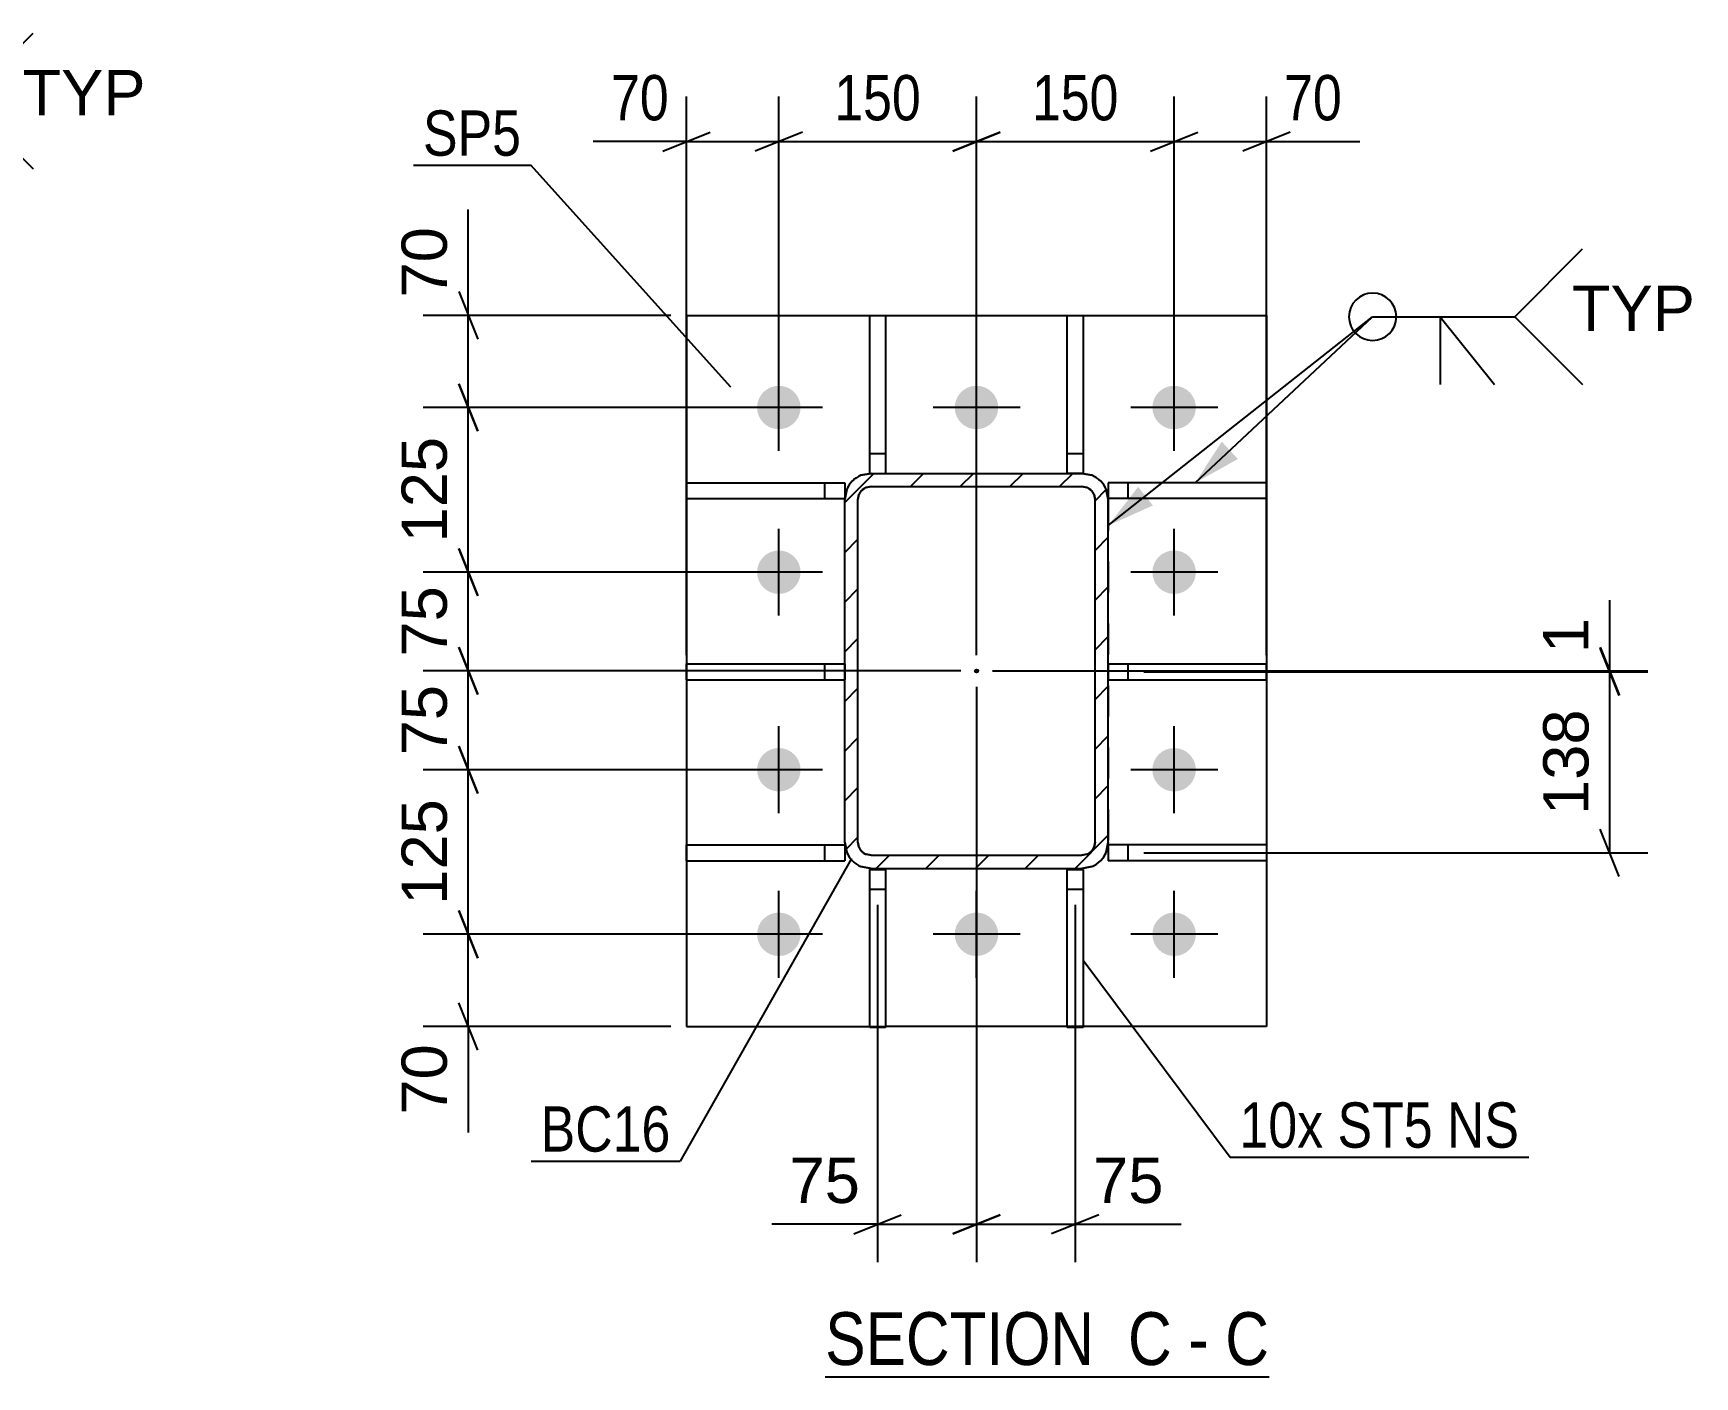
# Model space of a CAD drawing. Header units: millimetres. Extents: x -135 to 706, y -238 to 356.
# Drawn here: x -7.8 to 97.3, y -131.9 to -46.9 of the extents above; entities that cross this region are included whole.
import ezdxf

# ---------------------------------------------------------------- set-up
doc = ezdxf.new("R2010")
doc.units = ezdxf.units.MM
doc.linetypes.add('DXK_LINE_DOT2', pattern=[3.9198, 1.9599, -1.9599])
doc.linetypes.add('DXK_LINE_DOT3', pattern=[5.9187, 2.979, -0.9799, 0.9799, -0.9799])
doc.styles.add('Arial', font='ARIAL.TTF', dxfattribs={"height": 0.2})
doc.styles.add('Arial Narrow', font='ARIALN.TTF', dxfattribs={"height": 0.2})

# ---------------------------------------------------------------- blocks, each defined once
blk = doc.blocks.new('Unknown-284933639-13 - 2512')
at = {"color": 6, "linetype": 'Continuous'}
blk.add_line((42.32, -131.95), (70.39, -131.95), dxfattribs=at)
at = {"color": 0, "linetype": 'Continuous'}
for points in [[(60.42, -131.2), (60.42, -127.7), (42.32, -127.7), (42.32, -131.2)], [(64.24, -131.2), (64.24, -127.7), (61.47, -127.7), (61.47, -131.2)], [(66.57, -131.2), (66.57, -127.7), (65.29, -127.7), (65.29, -131.2)], [(70.39, -131.2), (70.39, -127.7), (67.62, -127.7), (67.62, -131.2)]]:
    blk.add_wipeout(points, dxfattribs=at)
at = {"color": 7, "linetype": 'Continuous', "style": 'Arial Narrow'}
for s, p in [('SECTION ', (42.32, -131.2)), ('C', (61.47, -131.2)), ('C', (67.62, -131.2)), ('-', (65.29, -131.2))]:
    blk.add_text(s, height=3.34, dxfattribs=at).set_placement(p)
blk = doc.blocks.new('Part-284933639-2563 - 2512')
at = {"linetype": 'Continuous'}
h = blk.add_hatch(dxfattribs=at)
h.set_pattern_fill('', scale=0.7, style=0, pattern_type=0)
h.set_pattern_definition([(45, (60.092, -75.814), (-1.57154, 1.57154), [])])
h.paths.add_polyline_path([(60.22, -76.45), (60.09, -75.81), (59.73, -75.27), (59.19, -74.91), (58.55, -74.79), (45.22, -74.79), (44.58, -74.91), (44.04, -75.27), (43.68, -75.81), (43.55, -76.45), (43.55, -98.12), (43.68, -98.76), (44.04, -99.3), (44.58, -99.66), (45.22, -99.79), (58.55, -99.79), (59.19, -99.66), (59.73, -99.3), (60.09, -98.76), (60.22, -98.12)])
h.paths.add_polyline_path([(59.32, -98.44), (59.14, -98.71), (58.87, -98.89), (58.55, -98.95), (45.22, -98.95), (44.9, -98.89), (44.63, -98.71), (44.45, -98.44), (44.39, -98.12), (44.39, -76.45), (44.45, -76.13), (44.63, -75.86), (44.9, -75.68), (45.22, -75.62), (58.55, -75.62), (58.87, -75.68), (59.14, -75.86), (59.32, -76.13), (59.39, -76.45), (59.39, -98.12)])
blk.add_hatch(color=246, dxfattribs=at).paths.add_polyline_path([(51.89, -87.39, -1), (51.89, -87.19, -1)])
at = {"color": 7, "linetype": 'DXK_LINE_DOT2'}
for p, q in [((44.58, -74.91), (45.22, -74.79)), ((45.22, -75.62), (44.9, -75.68)), ((45.22, -74.79), (58.55, -74.79)), ((45.22, -75.62), (58.55, -75.62)), ((58.55, -74.79), (59.19, -74.91)), ((58.87, -75.68), (58.55, -75.62)), ((43.55, -76.45), (43.68, -75.81)), ((43.55, -98.12), (43.55, -76.45)), ((44.45, -76.13), (44.39, -76.45)), ((44.39, -98.12), (44.39, -76.45)), ((59.39, -76.45), (59.32, -76.13)), ((59.39, -98.12), (59.39, -76.45)), ((60.09, -75.81), (60.22, -76.45)), ((60.22, -76.45), (60.22, -98.12)), ((43.68, -98.76), (43.55, -98.12)), ((44.39, -98.12), (44.45, -98.44)), ((59.32, -98.44), (59.39, -98.12)), ((60.22, -98.12), (60.09, -98.76)), ((45.22, -99.79), (44.58, -99.66)), ((44.9, -98.89), (45.22, -98.95)), ((45.22, -98.95), (58.55, -98.95)), ((45.22, -99.79), (58.55, -99.79)), ((58.55, -98.95), (58.87, -98.89)), ((59.19, -99.66), (58.55, -99.79))]:
    blk.add_line(p, q, dxfattribs=at)
at = {"color": 2, "linetype": 'Continuous'}
for p, q in [((45.22, -74.79), (44.58, -74.91)), ((44.9, -75.68), (45.22, -75.62)), ((45.22, -74.79), (58.55, -74.79)), ((45.22, -75.62), (58.55, -75.62)), ((59.19, -74.91), (58.55, -74.79)), ((58.55, -75.62), (58.87, -75.68)), ((43.68, -75.81), (43.55, -76.45)), ((43.55, -98.12), (43.55, -76.45)), ((44.39, -76.45), (44.45, -76.13)), ((44.39, -98.12), (44.39, -76.45)), ((59.32, -76.13), (59.39, -76.45)), ((59.39, -98.12), (59.39, -76.45)), ((60.22, -76.45), (60.09, -75.81)), ((60.22, -98.12), (60.22, -76.45)), ((43.55, -98.12), (43.68, -98.76)), ((44.45, -98.44), (44.39, -98.12)), ((59.39, -98.12), (59.32, -98.44)), ((60.09, -98.76), (60.22, -98.12)), ((44.58, -99.66), (45.22, -99.79)), ((45.22, -98.95), (44.9, -98.89)), ((45.22, -98.95), (58.55, -98.95)), ((45.22, -99.79), (58.55, -99.79)), ((58.87, -98.89), (58.55, -98.95)), ((58.55, -99.79), (59.19, -99.66))]:
    blk.add_line(p, q, dxfattribs=at)
at = {"color": 7, "linetype": 'DXK_LINE_DOT3'}
blk.add_line((51.89, -87.29), (51.89, -87.29), dxfattribs=at)
at = {"color": 246, "linetype": 'DXK_LINE_DOT2'}
blk.add_line((51.89, -87.29), (51.89, -87.29), dxfattribs=at)
at = {"color": 246, "linetype": 'Continuous'}
blk.add_circle((51.89, -87.29), 0.1, dxfattribs=at)
at = {"color": 7, "linetype": 'DXK_LINE_DOT2'}
for centre, radius, start, end in [((45.22, -76.45), 1.67, 112.5, 157.5), ((58.55, -76.45), 1.67, 22.5, 67.5), ((45.22, -76.45), 0.833, 112.5, 157.5), ((58.55, -76.45), 0.833, 22.5, 67.5), ((45.22, -98.12), 1.67, 202.5, 247.5), ((45.22, -98.12), 0.833, 202.5, 247.5), ((58.55, -98.12), 0.833, 292.5, 337.5), ((58.55, -98.12), 1.67, 292.5, 337.5)]:
    blk.add_arc(centre, radius, start, end, dxfattribs=at)
at = {"color": 2, "linetype": 'Continuous'}
for centre, radius, start, end in [((45.22, -76.45), 1.67, 112.5, 157.5), ((58.55, -76.45), 1.67, 22.5, 67.5), ((45.22, -76.45), 0.833, 112.5, 157.5), ((58.55, -76.45), 0.833, 22.5, 67.5), ((45.22, -98.12), 1.67, 202.5, 247.5), ((45.22, -98.12), 0.833, 202.5, 247.5), ((58.55, -98.12), 0.833, 292.5, 337.5), ((58.55, -98.12), 1.67, 292.5, 337.5)]:
    blk.add_arc(centre, radius, start, end, dxfattribs=at)
blk = doc.blocks.new('Part-284933639-2663 - 2512')
at = {"color": 2, "linetype": 'Continuous'}
for p, q in [((33.55, -64.79), (33.55, -109.79)), ((33.55, -64.79), (70.22, -64.79)), ((70.22, -64.79), (70.22, -109.79)), ((33.55, -109.79), (45.13, -109.79)), ((57.63, -109.79), (46.13, -109.79)), ((70.22, -109.79), (58.63, -109.79))]:
    blk.add_line(p, q, dxfattribs=at)
at = {"color": 7, "linetype": 'DXK_LINE_DOT2'}
for p, q in [((45.13, -109.79), (46.13, -109.79)), ((58.63, -109.79), (57.63, -109.79))]:
    blk.add_line(p, q, dxfattribs=at)
blk = doc.blocks.new('Part-284933639-2599 - 2512')
at = {"color": 2, "linetype": 'Continuous'}
for p, q in [((70.22, -75.38), (60.22, -75.38)), ((60.22, -75.38), (60.22, -76.38)), ((70.22, -75.38), (70.22, -76.38)), ((70.22, -76.38), (60.22, -76.38))]:
    blk.add_line(p, q, dxfattribs=at)
at = {"color": 7, "linetype": 'DXK_LINE_DOT2'}
blk.add_line((61.47, -76.38), (61.47, -75.38), dxfattribs=at)
blk = doc.blocks.new('Part-284933639-2594 - 2512')
at = {"color": 2, "linetype": 'Continuous'}
for p, q in [((70.22, -98.3), (60.22, -98.3)), ((60.22, -98.3), (60.22, -99.3)), ((70.22, -98.3), (70.22, -99.3)), ((70.22, -99.3), (60.22, -99.3))]:
    blk.add_line(p, q, dxfattribs=at)
at = {"color": 7, "linetype": 'DXK_LINE_DOT2'}
blk.add_line((61.47, -99.3), (61.47, -98.3), dxfattribs=at)
blk = doc.blocks.new('Part-284933639-2589 - 2512')
at = {"color": 2, "linetype": 'Continuous'}
for p, q in [((60.22, -86.84), (70.22, -86.84)), ((70.22, -87.84), (70.22, -86.84)), ((60.22, -87.84), (70.22, -87.84))]:
    blk.add_line(p, q, dxfattribs=at)
at = {"color": 7, "linetype": 'DXK_LINE_DOT2'}
for p, q in [((60.22, -86.84), (60.22, -86.84)), ((60.22, -86.84), (60.22, -87.84)), ((61.47, -87.84), (61.47, -86.84)), ((60.22, -87.84), (60.22, -87.84))]:
    blk.add_line(p, q, dxfattribs=at)
blk = doc.blocks.new('Bolt-284933639-2600 - 2512')
at = {"linetype": 'Continuous'}
for points in [[(38.01, -70.62, -1), (40.76, -70.62, -1)], [(50.51, -70.62, -1), (53.26, -70.62, -1)], [(63.01, -70.62, -1), (65.76, -70.62, -1)], [(38.01, -81.04, -1), (40.76, -81.04, -1)], [(63.01, -81.04, -1), (65.76, -81.04, -1)], [(38.01, -93.54, -1), (40.76, -93.54, -1)], [(63.01, -93.54, -1), (65.76, -93.54, -1)], [(38.01, -103.95, -1), (40.76, -103.95, -1)], [(50.51, -103.95, -1), (53.26, -103.95, -1)], [(63.01, -103.95, -1), (65.76, -103.95, -1)]]:
    blk.add_hatch(color=1, dxfattribs=at).paths.add_polyline_path(points)
at = {"color": 1, "linetype": 'Continuous'}
for p, q in [((39.39, -73.37), (39.39, -67.87)), ((51.89, -73.37), (51.89, -67.87)), ((64.39, -73.37), (64.39, -67.87)), ((42.14, -70.62), (36.64, -70.62)), ((54.64, -70.62), (49.14, -70.62)), ((67.14, -70.62), (61.64, -70.62)), ((39.39, -83.79), (39.39, -78.29)), ((64.39, -83.79), (64.39, -78.29)), ((42.14, -81.04), (36.64, -81.04)), ((67.14, -81.04), (61.64, -81.04)), ((39.39, -96.29), (39.39, -90.79)), ((64.39, -96.29), (64.39, -90.79)), ((42.14, -93.54), (36.64, -93.54)), ((67.14, -93.54), (61.64, -93.54)), ((39.39, -106.7), (39.39, -101.2)), ((51.89, -106.7), (51.89, -101.2)), ((64.39, -106.7), (64.39, -101.2)), ((42.14, -103.95), (36.64, -103.95)), ((54.64, -103.95), (49.14, -103.95)), ((67.14, -103.95), (61.64, -103.95))]:
    blk.add_line(p, q, dxfattribs=at)
blk = doc.blocks.new('Part-284933639-2614 - 2512')
at = {"color": 2, "linetype": 'Continuous'}
for p, q in [((45.13, -74.79), (45.13, -64.79)), ((45.13, -64.79), (46.13, -64.79)), ((46.13, -64.79), (46.13, -74.79)), ((45.13, -74.79), (45.22, -74.79))]:
    blk.add_line(p, q, dxfattribs=at)
at = {"color": 7, "linetype": 'DXK_LINE_DOT2'}
for p, q in [((45.13, -73.54), (46.13, -73.54)), ((45.22, -74.79), (46.13, -74.79))]:
    blk.add_line(p, q, dxfattribs=at)
blk = doc.blocks.new('Part-284933639-2619 - 2512')
at = {"color": 2, "linetype": 'Continuous'}
for p, q in [((57.63, -74.79), (57.63, -64.79)), ((57.63, -64.79), (58.63, -64.79)), ((58.63, -64.79), (58.63, -74.79)), ((58.63, -74.79), (58.55, -74.79))]:
    blk.add_line(p, q, dxfattribs=at)
at = {"color": 7, "linetype": 'DXK_LINE_DOT2'}
for p, q in [((57.63, -73.54), (58.63, -73.54)), ((58.63, -74.79), (57.63, -74.79))]:
    blk.add_line(p, q, dxfattribs=at)
blk = doc.blocks.new('Part-284933639-2624 - 2512')
at = {"color": 2, "linetype": 'Continuous'}
for p, q in [((45.13, -99.84), (46.13, -99.84)), ((45.13, -109.84), (45.13, -99.84)), ((46.13, -99.84), (46.13, -109.84)), ((46.13, -109.84), (45.13, -109.84))]:
    blk.add_line(p, q, dxfattribs=at)
at = {"color": 7, "linetype": 'DXK_LINE_DOT2'}
blk.add_line((45.13, -101.09), (46.13, -101.09), dxfattribs=at)
blk = doc.blocks.new('Part-284933639-2629 - 2512')
at = {"color": 2, "linetype": 'Continuous'}
for p, q in [((57.63, -99.84), (58.63, -99.84)), ((57.63, -109.84), (57.63, -99.84)), ((58.63, -99.84), (58.63, -109.84)), ((58.63, -109.84), (57.63, -109.84))]:
    blk.add_line(p, q, dxfattribs=at)
at = {"color": 7, "linetype": 'DXK_LINE_DOT2'}
blk.add_line((57.63, -101.09), (58.63, -101.09), dxfattribs=at)
blk = doc.blocks.new('Part-284933639-2641 - 2512')
at = {"color": 2, "linetype": 'Continuous'}
for p, q in [((33.55, -87.84), (33.55, -86.84)), ((33.55, -86.84), (43.55, -86.84)), ((43.55, -86.84), (43.55, -87.84)), ((33.55, -87.84), (43.55, -87.84))]:
    blk.add_line(p, q, dxfattribs=at)
at = {"color": 7, "linetype": 'DXK_LINE_DOT2'}
blk.add_line((42.3, -87.84), (42.3, -86.84), dxfattribs=at)
blk = doc.blocks.new('Part-284933639-2646 - 2512')
at = {"color": 2, "linetype": 'Continuous'}
for p, q in [((33.55, -99.3), (33.55, -98.3)), ((33.55, -98.3), (43.55, -98.3)), ((43.55, -98.3), (43.55, -99.3)), ((33.55, -99.3), (43.55, -99.3))]:
    blk.add_line(p, q, dxfattribs=at)
at = {"color": 7, "linetype": 'DXK_LINE_DOT2'}
blk.add_line((42.3, -99.3), (42.3, -98.3), dxfattribs=at)
blk = doc.blocks.new('Part-284933639-2651 - 2512')
at = {"color": 2, "linetype": 'Continuous'}
for p, q in [((33.55, -76.38), (33.55, -75.38)), ((33.55, -75.38), (43.55, -75.38)), ((43.55, -75.38), (43.55, -76.38)), ((33.55, -76.38), (43.55, -76.38))]:
    blk.add_line(p, q, dxfattribs=at)
at = {"color": 7, "linetype": 'DXK_LINE_DOT2'}
blk.add_line((42.3, -76.38), (42.3, -75.38), dxfattribs=at)
blk = doc.blocks.new('StraightDimension-284933639-2752 - 2512')
at = {"color": 7, "linetype": 'Continuous'}
for p, q in [((64.39, -69.62), (64.39, -50.95)), ((70.22, -86.29), (70.22, -50.95)), ((62.89, -54.4), (65.89, -53.2)), ((71.72, -53.2), (68.72, -54.4)), ((64.39, -53.8), (70.22, -53.8)), ((70.22, -53.8), (76.13, -53.8)), ((70.22, -53.8), (76.13, -53.8))]:
    blk.add_line(p, q, dxfattribs=at)
at = {"color": 0}
blk.add_wipeout([(75.6, -53.05), (75.6, -48.85), (70.74, -48.85), (70.74, -53.05)], dxfattribs=at)
at = {"color": 3, "style": 'Arial Narrow'}
blk.add_text('70', height=2.863, dxfattribs=at).set_placement((71.34, -52.45))
blk = doc.blocks.new('StraightDimension-284933639-5650 - 2512')
at = {"color": 7, "linetype": 'Continuous'}
for p, q in [((91.94, -87.29), (91.94, -82.81)), ((91.94, -87.29), (91.94, -82.81)), ((91.34, -85.79), (92.54, -88.79)), ((92.54, -88.84), (91.34, -85.84)), ((52.89, -87.29), (94.34, -87.29)), ((62.47, -87.34), (94.34, -87.34)), ((91.94, -87.34), (91.94, -87.29))]:
    blk.add_line(p, q, dxfattribs=at)
at = {"color": 0}
blk.add_wipeout([(91.19, -83.34), (86.99, -83.34), (86.99, -86.76), (91.19, -86.76)], dxfattribs=at)
at = {"color": 3, "style": 'Arial'}
blk.add_text('1', height=2.87, rotation=90.0002, dxfattribs=at).set_placement((90.59, -86.16))
blk = doc.blocks.new('StraightDimension-284933639-20111 - 2512')
at = {"color": 7, "linetype": 'Continuous'}
for p, q in [((19.74, -64.79), (19.74, -58.09)), ((19.74, -64.79), (19.74, -58.09)), ((19.14, -63.29), (20.34, -66.29)), ((32.55, -64.79), (16.89, -64.79)), ((19.74, -70.62), (19.74, -64.79)), ((20.34, -72.12), (19.14, -69.12)), ((38.39, -70.62), (16.89, -70.62))]:
    blk.add_line(p, q, dxfattribs=at)
at = {"color": 0}
blk.add_wipeout([(18.99, -58.61), (14.79, -58.61), (14.79, -64.26), (18.99, -64.26)], dxfattribs=at)
at = {"color": 3, "style": 'Arial'}
blk.add_text('70', height=2.865, rotation=90.0002, dxfattribs=at).set_placement((18.39, -63.66))
blk = doc.blocks.new('StraightDimension-284933639-20115 - 2512')
at = {"color": 7, "linetype": 'Continuous'}
for p, q in [((19.14, -92.04), (20.34, -95.04)), ((38.39, -93.54), (16.89, -93.54)), ((19.74, -103.95), (19.74, -93.54)), ((20.34, -105.45), (19.14, -102.45)), ((38.39, -103.95), (16.89, -103.95))]:
    blk.add_line(p, q, dxfattribs=at)
at = {"color": 0}
blk.add_wipeout([(18.99, -94.81), (14.79, -94.81), (14.79, -102.68), (18.99, -102.68)], dxfattribs=at)
at = {"color": 3, "style": 'Arial'}
blk.add_text('125', height=2.865, rotation=90.0002, dxfattribs=at).set_placement((18.39, -102.08))
blk = doc.blocks.new('StraightDimension-284933639-2690 - 2512')
at = {"color": 7, "linetype": 'Continuous'}
for p, q in [((51.89, -88.29), (51.89, -124.7)), ((58.13, -102.09), (58.13, -124.7)), ((50.39, -122.9), (53.39, -121.7)), ((59.63, -121.7), (56.63, -122.9)), ((51.89, -122.3), (58.13, -122.3)), ((58.13, -122.3), (64.83, -122.3)), ((58.13, -122.3), (64.83, -122.3))]:
    blk.add_line(p, q, dxfattribs=at)
at = {"color": 0}
blk.add_wipeout([(64.31, -121.55), (64.31, -117.35), (58.66, -117.35), (58.66, -121.55)], dxfattribs=at)
at = {"color": 3, "style": 'Arial'}
blk.add_text('75', height=2.865, dxfattribs=at).set_placement((59.26, -120.95))
blk = doc.blocks.new('StraightDimension-284933639-2697 - 2512')
at = {"color": 7, "linetype": 'Continuous'}
for p, q in [((51.89, -88.29), (51.89, -124.7)), ((45.63, -102.09), (45.63, -124.7)), ((44.13, -122.9), (47.13, -121.7)), ((53.39, -121.7), (50.39, -122.9)), ((45.63, -122.3), (38.94, -122.3)), ((45.63, -122.3), (38.94, -122.3)), ((45.63, -122.3), (51.89, -122.3))]:
    blk.add_line(p, q, dxfattribs=at)
at = {"color": 0}
blk.add_wipeout([(45.11, -121.55), (45.11, -117.35), (39.46, -117.35), (39.46, -121.55)], dxfattribs=at)
at = {"color": 3, "style": 'Arial'}
blk.add_text('75', height=2.865, dxfattribs=at).set_placement((40.06, -120.95))
blk = doc.blocks.new('StraightDimension-284933639-2720 - 2512')
at = {"color": 7, "linetype": 'Continuous'}
for p, q in [((39.39, -69.62), (39.39, -50.95)), ((51.89, -86.29), (51.89, -50.95)), ((40.89, -53.2), (37.89, -54.4)), ((50.39, -54.4), (53.39, -53.2)), ((39.39, -53.8), (51.89, -53.8))]:
    blk.add_line(p, q, dxfattribs=at)
at = {"color": 0}
blk.add_wipeout([(48.98, -53.05), (48.98, -48.85), (42.29, -48.85), (42.29, -53.05)], dxfattribs=at)
at = {"color": 3, "style": 'Arial Narrow'}
blk.add_text('150', height=2.863, dxfattribs=at).set_placement((42.89, -52.45))
blk = doc.blocks.new('StraightDimension-284933639-2731 - 2512')
at = {"color": 7, "linetype": 'Continuous'}
for p, q in [((33.55, -86.29), (33.55, -50.95)), ((39.39, -69.62), (39.39, -50.95)), ((32.05, -54.4), (35.05, -53.2)), ((40.89, -53.2), (37.89, -54.4)), ((33.55, -53.8), (27.65, -53.8)), ((33.55, -53.8), (27.65, -53.8)), ((33.55, -53.8), (39.39, -53.8))]:
    blk.add_line(p, q, dxfattribs=at)
at = {"color": 0}
blk.add_wipeout([(33.03, -53.05), (33.03, -48.85), (28.17, -48.85), (28.17, -53.05)], dxfattribs=at)
at = {"color": 3, "style": 'Arial Narrow'}
blk.add_text('70', height=2.863, dxfattribs=at).set_placement((28.77, -52.45))
blk = doc.blocks.new('StraightDimension-284933639-2741 - 2512')
at = {"color": 7, "linetype": 'Continuous'}
for p, q in [((51.89, -86.29), (51.89, -50.95)), ((64.39, -69.62), (64.39, -50.95)), ((53.39, -53.2), (50.39, -54.4)), ((62.89, -54.4), (65.89, -53.2)), ((51.89, -53.8), (64.39, -53.8))]:
    blk.add_line(p, q, dxfattribs=at)
at = {"color": 0}
blk.add_wipeout([(61.48, -53.05), (61.48, -48.85), (54.79, -48.85), (54.79, -53.05)], dxfattribs=at)
at = {"color": 3, "style": 'Arial Narrow'}
blk.add_text('150', height=2.863, dxfattribs=at).set_placement((55.39, -52.45))
blk = doc.blocks.new('StraightDimension-284933639-5651 - 2512')
at = {"color": 7, "linetype": 'Continuous'}
for p, q in [((91.34, -85.84), (92.54, -88.84)), ((62.47, -87.34), (94.34, -87.34)), ((91.94, -98.8), (91.94, -87.34)), ((92.54, -100.3), (91.34, -97.3)), ((62.47, -98.8), (94.34, -98.8))]:
    blk.add_line(p, q, dxfattribs=at)
at = {"color": 0}
blk.add_wipeout([(91.19, -89.13), (86.99, -89.13), (86.99, -97), (91.19, -97)], dxfattribs=at)
at = {"color": 3, "style": 'Arial'}
blk.add_text('138', height=2.865, rotation=90.0002, dxfattribs=at).set_placement((90.59, -96.4))
blk = doc.blocks.new('StraightDimension-284933639-20112 - 2512')
at = {"color": 7, "linetype": 'Continuous'}
for p, q in [((19.14, -69.12), (20.34, -72.12)), ((38.39, -70.62), (16.89, -70.62)), ((19.74, -81.04), (19.74, -70.62)), ((20.34, -82.54), (19.14, -79.54)), ((38.39, -81.04), (16.89, -81.04))]:
    blk.add_line(p, q, dxfattribs=at)
at = {"color": 0}
blk.add_wipeout([(18.99, -71.89), (14.79, -71.89), (14.79, -79.76), (18.99, -79.76)], dxfattribs=at)
at = {"color": 3, "style": 'Arial'}
blk.add_text('125', height=2.865, rotation=90.0002, dxfattribs=at).set_placement((18.39, -79.16))
blk = doc.blocks.new('StraightDimension-284933639-20113 - 2512')
at = {"color": 7, "linetype": 'Continuous'}
for p, q in [((19.14, -79.54), (20.34, -82.54)), ((38.39, -81.04), (16.89, -81.04)), ((19.74, -87.28), (19.74, -81.04)), ((20.34, -88.78), (19.14, -85.78)), ((50.89, -87.28), (16.89, -87.28))]:
    blk.add_line(p, q, dxfattribs=at)
at = {"color": 0}
blk.add_wipeout([(18.99, -81.34), (14.79, -81.34), (14.79, -86.98), (18.99, -86.98)], dxfattribs=at)
at = {"color": 3, "style": 'Arial'}
blk.add_text('75', height=2.865, rotation=90.0002, dxfattribs=at).set_placement((18.39, -86.38))
blk = doc.blocks.new('StraightDimension-284933639-20114 - 2512')
at = {"color": 7, "linetype": 'Continuous'}
for p, q in [((19.14, -85.78), (20.34, -88.78)), ((50.89, -87.28), (16.89, -87.28)), ((19.74, -93.54), (19.74, -87.28)), ((20.34, -95.04), (19.14, -92.04)), ((38.39, -93.54), (16.89, -93.54))]:
    blk.add_line(p, q, dxfattribs=at)
at = {"color": 0}
blk.add_wipeout([(18.99, -87.59), (14.79, -87.59), (14.79, -93.23), (18.99, -93.23)], dxfattribs=at)
at = {"color": 3, "style": 'Arial'}
blk.add_text('75', height=2.865, rotation=90.0002, dxfattribs=at).set_placement((18.39, -92.63))
blk = doc.blocks.new('StraightDimension-284933639-20116 - 2512')
at = {"color": 7, "linetype": 'Continuous'}
for p, q in [((19.14, -102.45), (20.34, -105.45)), ((38.39, -103.95), (16.89, -103.95)), ((19.74, -109.79), (19.74, -103.95)), ((20.34, -111.29), (19.14, -108.29)), ((32.55, -109.79), (16.89, -109.79)), ((19.74, -109.79), (19.74, -116.48)), ((19.74, -109.79), (19.74, -116.48))]:
    blk.add_line(p, q, dxfattribs=at)
at = {"color": 0}
blk.add_wipeout([(18.99, -110.31), (14.79, -110.31), (14.79, -115.96), (18.99, -115.96)], dxfattribs=at)
at = {"color": 3, "style": 'Arial'}
blk.add_text('70', height=2.865, rotation=90.0002, dxfattribs=at).set_placement((18.39, -115.36))
blk = doc.blocks.new('WeldMark-284933639-2426 - 2120')
at = {"linetype": 'Continuous'}
for points in [[(-49.96, -67.99), (-52.95, -68.78), (-50.68, -66.68)], [(-33.29, -69.69), (-35.64, -71.7), (-34.51, -68.82)]]:
    blk.add_hatch(color=30, dxfattribs=at).paths.add_polyline_path(points)
at = {"color": 30, "linetype": 'Continuous'}
for p, q in [((-52.95, -68.78), (-21.05, -51.23)), ((-35.64, -71.7), (-21.05, -51.23)), ((-21.05, -51.23), (-12.05, -51.23))]:
    blk.add_line(p, q, dxfattribs=at)
at = {"color": 3, "linetype": 'Continuous'}
for q in [(-13.34, -55.51), (-16.77, -55.51)]:
    blk.add_line((-16.77, -51.23), q, dxfattribs=at)
for start, end in [(90, 270), (270, 90)]:
    blk.add_arc((-21.05, -51.23), 1.5, start, end, dxfattribs=at)
at = {"color": 0, "linetype": 'Continuous'}
blk.add_wipeout([(-0.68, -52.13), (-0.68, -49.13), (-8.45, -49.13), (-8.45, -52.13)], dxfattribs=at)
blk.add_wipeout([(-0.68, -52.13), (-0.68, -49.13), (-8.45, -49.13), (-8.45, -52.13)], dxfattribs=at)
at = {"color": 3, "linetype": 'Continuous'}
for q in [(-7.77, -46.94), (-7.77, -55.51)]:
    blk.add_line((-12.05, -51.23), q, dxfattribs=at)
at = {"color": 3, "linetype": 'Continuous', "style": 'Arial'}
blk.add_text('TYP', height=2.865, dxfattribs=at).set_placement((-8.45, -52.13))
blk = doc.blocks.new('Mark-284933639-2659 - 2512')
at = {"color": 30, "linetype": 'Continuous'}
for p in [(16.28, -55.29), (36.34, -69.33)]:
    blk.add_line(p, (23.69, -55.29), dxfattribs=at)
at = {"color": 0}
blk.add_wipeout([(23.09, -54.69), (23.09, -51.69), (16.88, -51.69), (16.88, -54.69)], dxfattribs=at)
blk.add_wipeout([(23.09, -54.69), (23.09, -51.69), (16.88, -51.69), (16.88, -54.69)], dxfattribs=at)
at = {"color": 3, "style": 'Arial Narrow'}
blk.add_text('SP5', height=2.863, dxfattribs=at).set_placement((16.88, -54.69))
blk = doc.blocks.new('Mark-284933639-2559 - 2512')
at = {"color": 30, "linetype": 'Continuous'}
for p in [(43.99, -99.15), (23.72, -118.3)]:
    blk.add_line(p, (33.14, -118.3), dxfattribs=at)
at = {"color": 0}
blk.add_wipeout([(32.54, -117.7), (32.54, -114.7), (24.32, -114.7), (24.32, -117.7)], dxfattribs=at)
blk.add_wipeout([(32.54, -117.7), (32.54, -114.7), (24.32, -114.7), (24.32, -117.7)], dxfattribs=at)
at = {"color": 3, "style": 'Arial Narrow'}
blk.add_text('BC16', height=2.863, dxfattribs=at).set_placement((24.32, -117.7))
blk = doc.blocks.new('WeldMark-284933639-2842 - 2512')
at = {"linetype": 'Continuous'}
for points in [[(68.42, -73.88), (65.72, -75.38), (67.4, -72.78)], [(63.04, -76.82), (60.22, -78.09), (62.11, -75.64)]]:
    blk.add_hatch(color=30, dxfattribs=at).paths.add_polyline_path(points)
at = {"color": 30, "linetype": 'Continuous'}
for p, q in [((60.22, -78.09), (76.94, -64.88)), ((65.72, -75.38), (76.94, -64.88)), ((76.94, -64.88), (85.94, -64.88))]:
    blk.add_line(p, q, dxfattribs=at)
at = {"color": 3, "linetype": 'Continuous'}
for q in [(84.65, -69.16), (81.22, -69.16)]:
    blk.add_line((81.22, -64.88), q, dxfattribs=at)
for start, end in [(90, 270), (270, 90)]:
    blk.add_arc((76.94, -64.88), 1.5, start, end, dxfattribs=at)
at = {"color": 0, "linetype": 'Continuous'}
blk.add_wipeout([(97.31, -65.78), (97.31, -62.78), (89.54, -62.78), (89.54, -65.78)], dxfattribs=at)
blk.add_wipeout([(97.31, -65.78), (97.31, -62.78), (89.54, -62.78), (89.54, -65.78)], dxfattribs=at)
at = {"color": 3, "linetype": 'Continuous'}
for q in [(90.22, -60.59), (90.22, -69.16)]:
    blk.add_line((85.94, -64.88), q, dxfattribs=at)
at = {"color": 3, "linetype": 'Continuous', "style": 'Arial'}
blk.add_text('TYP', height=2.865, dxfattribs=at).set_placement((89.54, -65.78))
blk = doc.blocks.new('MarkSet-284933639-2900 - 2512')
at = {"color": 30, "linetype": 'Continuous'}
for p, q in [((58.63, -105.59), (67.92, -118.05)), ((67.92, -118.05), (86.81, -118.05))]:
    blk.add_line(p, q, dxfattribs=at)
at = {"color": 0}
for points in [[(73.82, -117.45), (73.82, -114.45), (68.52, -114.45), (68.52, -117.45)], [(80.74, -117.45), (80.74, -114.45), (74.72, -114.45), (74.72, -117.45)], [(86.21, -117.45), (86.21, -114.45), (81.64, -114.45), (81.64, -117.45)]]:
    blk.add_wipeout(points, dxfattribs=at)
for points in [[(73.82, -117.45), (73.82, -114.45), (68.52, -114.45), (68.52, -117.45)], [(80.74, -117.45), (80.74, -114.45), (74.72, -114.45), (74.72, -117.45)], [(86.21, -117.45), (86.21, -114.45), (81.64, -114.45), (81.64, -117.45)]]:
    blk.add_wipeout(points, dxfattribs=at)
at = {"color": 3, "style": 'Arial Narrow'}
for s, p in [('10x', (68.52, -117.45)), ('ST5', (74.72, -117.45)), ('NS', (81.64, -117.45))]:
    blk.add_text(s, height=2.863, dxfattribs=at).set_placement(p)

msp = doc.modelspace()

# ---------------------------------------------------------------- block references
for name in ['WeldMark-284933639-2426 - 2120', 'Part-284933639-2663 - 2512', 'Part-284933639-2614 - 2512', 'Part-284933639-2619 - 2512', 'Bolt-284933639-2600 - 2512', 'Part-284933639-2651 - 2512', 'Part-284933639-2563 - 2512', 'Part-284933639-2599 - 2512', 'Part-284933639-2641 - 2512', 'Part-284933639-2589 - 2512', 'Part-284933639-2646 - 2512', 'Part-284933639-2594 - 2512', 'Part-284933639-2624 - 2512', 'Part-284933639-2629 - 2512', 'Unknown-284933639-13 - 2512']:
    msp.add_blockref(name, (0, 0))

# ---------------------------------------------------------------- next in the draw order: block references
for name in ['StraightDimension-284933639-2752 - 2512', 'StraightDimension-284933639-20111 - 2512', 'StraightDimension-284933639-20115 - 2512']:
    msp.add_blockref(name, (0, 0))

# ---------------------------------------------------------------- next in the draw order: block references
for name in ['StraightDimension-284933639-5650 - 2512', 'StraightDimension-284933639-20116 - 2512']:
    msp.add_blockref(name, (0, 0))

# ---------------------------------------------------------------- next in the draw order: block references
for name in ['StraightDimension-284933639-2720 - 2512', 'StraightDimension-284933639-2690 - 2512']:
    msp.add_blockref(name, (0, 0))

# ---------------------------------------------------------------- next in the draw order: block references
for name in ['StraightDimension-284933639-2731 - 2512', 'StraightDimension-284933639-2741 - 2512', 'StraightDimension-284933639-2697 - 2512', 'MarkSet-284933639-2900 - 2512']:
    msp.add_blockref(name, (0, 0))

# ---------------------------------------------------------------- next in the draw order: block references
for name in ['WeldMark-284933639-2842 - 2512', 'StraightDimension-284933639-20112 - 2512', 'StraightDimension-284933639-5651 - 2512', 'Mark-284933639-2559 - 2512']:
    msp.add_blockref(name, (0, 0))

# ---------------------------------------------------------------- next in the draw order: block references
for name in ['Mark-284933639-2659 - 2512', 'StraightDimension-284933639-20113 - 2512']:
    msp.add_blockref(name, (0, 0))

# ---------------------------------------------------------------- next in the draw order: block references
msp.add_blockref('StraightDimension-284933639-20114 - 2512', (0, 0))

doc.saveas('drawing.dxf')
